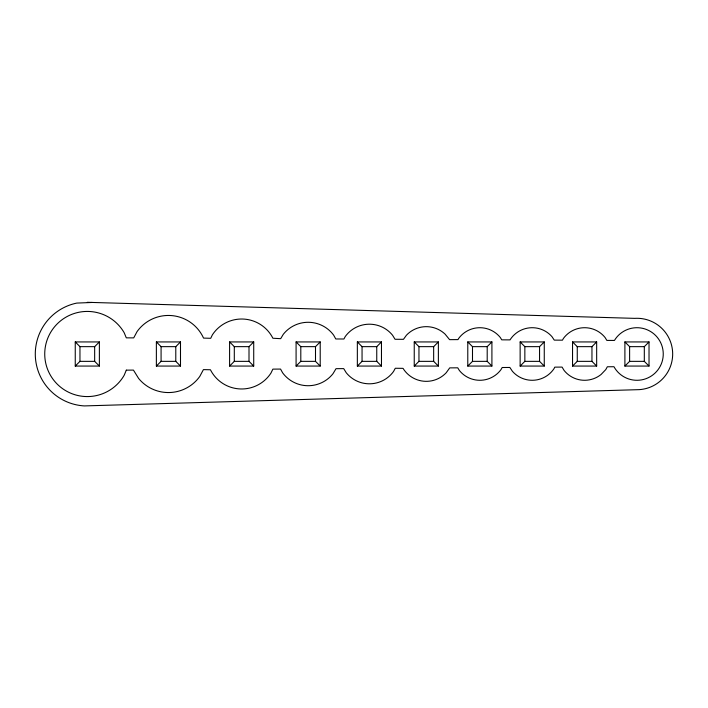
<?xml version="1.0" encoding="UTF-8"?>
<svg xmlns="http://www.w3.org/2000/svg" width="708" height="708" viewBox="0 0 708 708"><rect width="100%" height="100%" fill="white"/><g stroke="black" fill="none" stroke-linecap="round" stroke-linejoin="round"><path stroke-width="1.06" d="M75.252 366.063L79.96 361.354L94.66 361.354L99.377 366.063L75.252 366.063L75.252 341.937L99.377 341.937L99.377 366.063M75.252 341.937L79.96 346.646L94.66 346.646L99.377 341.937M156.371 366.063L161.079 361.354L175.788 361.354L180.496 366.063L156.371 366.063L156.371 341.937L180.496 341.937L180.496 366.063M156.371 341.937L161.079 346.646L175.788 346.646L180.496 341.937M229.596 366.063L234.304 361.354L249.004 361.354L253.721 366.063L253.721 341.937L229.596 341.937L229.596 366.063L253.721 366.063M229.596 341.937L234.304 346.646L249.004 346.646L253.721 341.937M296.086 366.063L300.803 361.354L315.502 361.354L320.211 366.063L296.086 366.063L296.086 341.937L320.211 341.937L320.211 366.063M296.086 341.937L300.803 346.646L315.502 346.646L320.211 341.937M357.345 366.063L362.054 361.354L376.753 361.354L381.47 366.063L357.345 366.063L357.345 341.937L381.47 341.937L381.47 366.063M357.345 341.937L362.054 346.646L376.753 346.646L381.47 341.937M414.242 366.063L418.959 361.354L433.659 361.354L438.376 366.063L414.242 366.063L414.242 341.937L438.376 341.937L438.376 366.063M414.242 341.937L418.959 346.646L433.659 346.646L438.376 341.937M467.784 366.063L472.493 361.354L487.201 361.354L491.91 366.063L467.784 366.063L467.784 341.937L491.91 341.937L491.91 366.063M467.784 341.937L472.493 346.646L487.201 346.646L491.91 341.937M520.141 366.063L524.849 361.354L539.558 361.354L544.266 366.063L520.141 366.063L520.141 341.937L544.266 341.937L544.266 366.063M520.141 341.937L524.849 346.646L539.558 346.646L544.266 341.937M572.542 366.063L577.259 361.354L591.959 361.354L596.667 366.063L572.542 366.063L572.542 341.937L596.667 341.937L596.667 366.063M572.542 341.937L577.259 346.646L591.959 346.646L596.667 341.937M624.899 366.063L629.616 361.354L644.315 361.354L649.024 366.063L624.899 366.063L624.899 341.937L649.024 341.937L649.024 366.063M624.899 341.937L629.616 346.646L644.315 346.646L649.024 341.937M87.314 302.307L634.669 318.361A35.71 35.71 0 0 1 672.6 351.708A35.71 35.71 0 0 1 639.262 389.639L84.323 405.914A51.994 51.994 0 0 1 76.765 303.086L92.208 302.458M644.315 346.646L644.315 361.354M629.616 346.646L629.616 361.354M591.959 346.646L591.959 361.354M577.259 346.646L577.259 361.354M539.558 346.646L539.558 361.354M524.849 346.646L524.849 361.354M487.201 346.646L487.201 361.354M472.493 346.646L472.493 361.354M433.659 346.646L433.659 361.354M418.959 346.646L418.959 361.354M376.753 346.646L376.753 361.354M362.054 346.646L362.054 361.354M315.502 346.646L315.502 361.354M300.803 346.646L300.803 361.354M249.004 346.646L249.004 361.354M234.304 346.646L234.304 361.354M175.788 346.646L175.788 361.354M161.079 346.646L161.079 361.354M94.66 346.646L94.66 361.354M79.96 346.646L79.96 361.354M126.307 370.151L124.174 375.284A42.569 42.569 0 0 1 59.941 386.612A42.569 42.569 0 0 1 59.941 321.388A42.569 42.569 0 0 1 124.174 332.716L126.307 337.849L133.706 337.884L137.104 331.539A38.551 38.551 0 0 1 203.55 338.097L210.727 338.3L212.391 334.831A34.984 34.984 0 0 1 272.89 338.238L280.678 338.672L283.324 334.264A31.718 31.718 0 0 1 333.636 335.123L335.769 338.964L343.92 339.008L345.283 336.495A29.807 29.807 0 0 1 392.551 335.229L395.037 339.274L403.471 339.318L406.427 335.229A27.346 27.346 0 0 1 445.084 334.123L449.589 339.654L458.005 339.61L458.607 338.512A26.285 26.285 0 0 1 500.299 337.486L501.742 339.84L510.105 339.884L510.362 339.371A26.285 26.285 0 0 1 551.992 336.689L554.275 340.123L562.471 340.167L563.4 338.459A26.285 26.285 0 0 1 605.101 337.539L606.845 340.406L614.438 340.442A26.285 26.285 0 0 1 654.227 334.176A26.285 26.285 0 0 1 653.493 374.444A26.285 26.285 0 0 1 613.96 366.726L607.331 366.771L605.809 369.541L601.065 374.497A26.285 26.285 0 0 1 564.108 370.461L562.063 367.089L554.78 367.142L554.045 368.629A26.285 26.285 0 0 1 512.424 371.311L509.857 367.461L502.167 367.514L501.087 369.488A26.285 26.285 0 0 1 459.395 370.514L457.749 367.824L449.722 367.877L446.19 372.771A27.346 27.346 0 0 1 403.029 368.346L395.285 368.266L393.533 371.505A29.807 29.807 0 0 1 346.256 372.771L343.707 368.62L336.017 368.682L332.981 373.736A31.718 31.718 0 0 1 282.66 372.877L280.554 369.072L272.872 369.125L270.916 373.169A34.984 34.984 0 0 1 210.426 369.762L203.426 369.611L199.762 376.461A38.551 38.551 0 0 1 138.626 378.453L133.44 370.098L126.307 370.151"/></g></svg>
